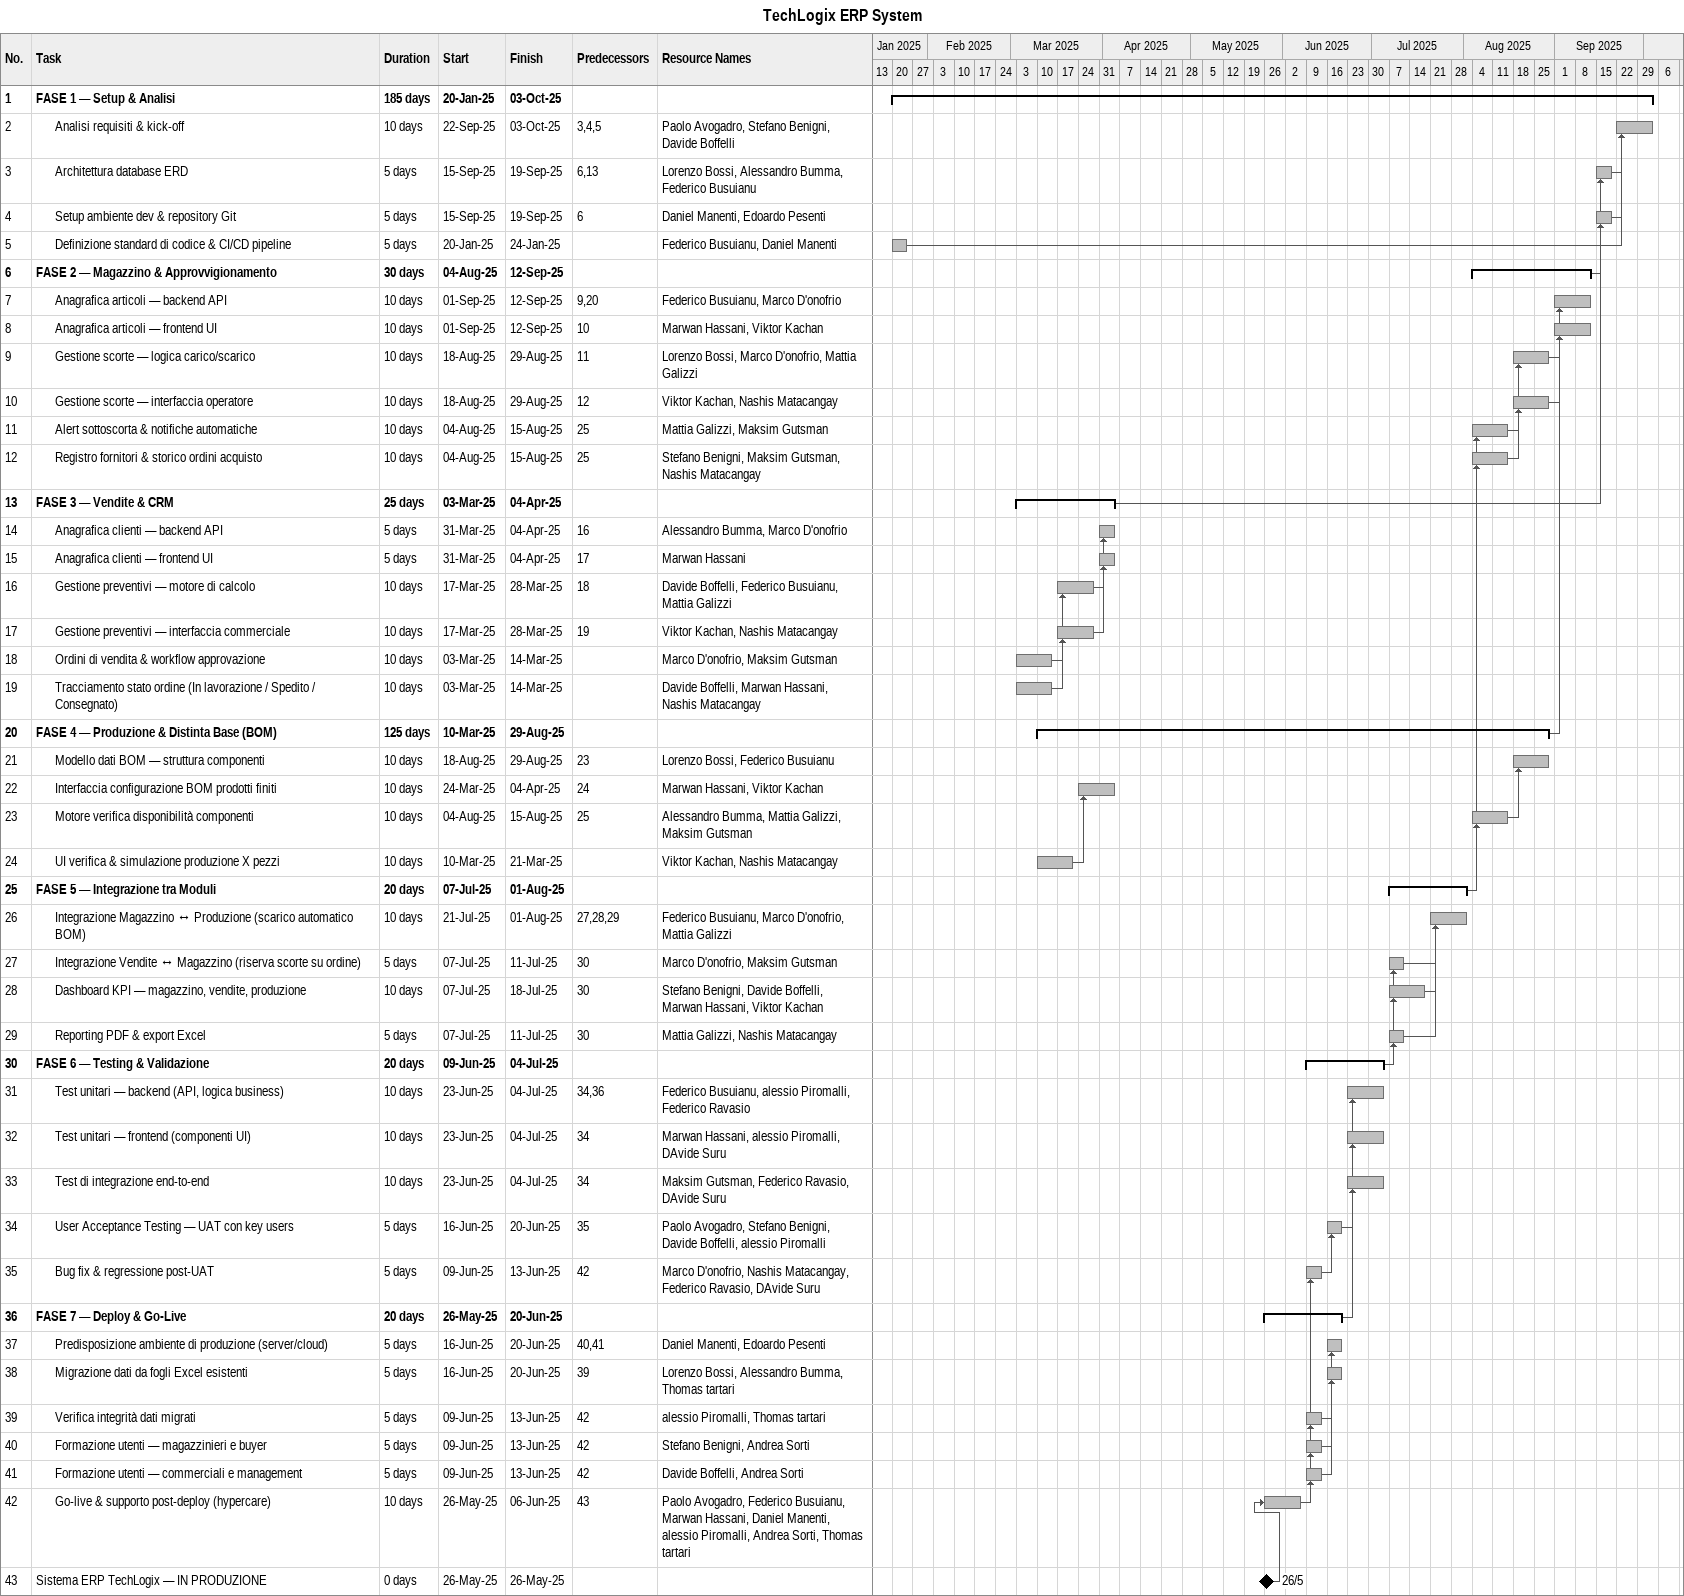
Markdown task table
TechLogix ERP System

| ID | Level | Task | Duration | Start | Finish | Predecessors | Resources |
|---|---|---|---|---|---|---|---|
| 1 | 1 | **FASE 1 — Setup & Analisi** | 185d | 2025-01-20 | 2025-10-03 |  |  |
| 2 | 2 | Analisi requisiti & kick-off | 10d | 2025-09-22 | 2025-10-03 | 3, 4, 5 | Paolo Avogadro, Stefano Benigni, Davide Boffelli |
| 3 | 2 | Architettura database ERD | 5d | 2025-09-15 | 2025-09-19 | 6, 13 | Lorenzo Bossi, Alessandro Bumma, Federico Busuianu |
| 4 | 2 | Setup ambiente dev & repository Git | 5d | 2025-09-15 | 2025-09-19 | 6 | Daniel Manenti, Edoardo Pesenti |
| 5 | 2 | Definizione standard di codice & CI/CD pipeline | 5d | 2025-01-20 | 2025-01-24 |  | Federico Busuianu, Daniel Manenti |
| 6 | 1 | **FASE 2 — Magazzino & Approvvigionamento** | 30d | 2025-08-04 | 2025-09-12 |  |  |
| 7 | 2 | Anagrafica articoli — backend API | 10d | 2025-09-01 | 2025-09-12 | 9, 20 | Federico Busuianu, Marco D'onofrio |
| 8 | 2 | Anagrafica articoli — frontend UI | 10d | 2025-09-01 | 2025-09-12 | 10 | Marwan Hassani, Viktor Kachan |
| 9 | 2 | Gestione scorte — logica carico/scarico | 10d | 2025-08-18 | 2025-08-29 | 11 | Lorenzo Bossi, Marco D'onofrio, Mattia Galizzi |
| 10 | 2 | Gestione scorte — interfaccia operatore | 10d | 2025-08-18 | 2025-08-29 | 12 | Viktor Kachan, Nashis Matacangay |
| 11 | 2 | Alert sottoscorta & notifiche automatiche | 10d | 2025-08-04 | 2025-08-15 | 25 | Mattia Galizzi, Maksim Gutsman |
| 12 | 2 | Registro fornitori & storico ordini acquisto | 10d | 2025-08-04 | 2025-08-15 | 25 | Stefano Benigni, Maksim Gutsman, Nashis Matacangay |
| 13 | 1 | **FASE 3 — Vendite & CRM** | 25d | 2025-03-03 | 2025-04-04 |  |  |
| 14 | 2 | Anagrafica clienti — backend API | 5d | 2025-03-31 | 2025-04-04 | 16 | Alessandro Bumma, Marco D'onofrio |
| 15 | 2 | Anagrafica clienti — frontend UI | 5d | 2025-03-31 | 2025-04-04 | 17 | Marwan Hassani |
| 16 | 2 | Gestione preventivi — motore di calcolo | 10d | 2025-03-17 | 2025-03-28 | 18 | Davide Boffelli, Federico Busuianu, Mattia Galizzi |
| 17 | 2 | Gestione preventivi — interfaccia commerciale | 10d | 2025-03-17 | 2025-03-28 | 19 | Viktor Kachan, Nashis Matacangay |
| 18 | 2 | Ordini di vendita & workflow approvazione | 10d | 2025-03-03 | 2025-03-14 |  | Marco D'onofrio, Maksim Gutsman |
| 19 | 2 | Tracciamento stato ordine (In lavorazione / Spedito / Consegnato) | 10d | 2025-03-03 | 2025-03-14 |  | Davide Boffelli, Marwan Hassani, Nashis Matacangay |
| 20 | 1 | **FASE 4 — Produzione & Distinta Base (BOM)** | 125d | 2025-03-10 | 2025-08-29 |  |  |
| 21 | 2 | Modello dati BOM — struttura componenti | 10d | 2025-08-18 | 2025-08-29 | 23 | Lorenzo Bossi, Federico Busuianu |
| 22 | 2 | Interfaccia configurazione BOM prodotti finiti | 10d | 2025-03-24 | 2025-04-04 | 24 | Marwan Hassani, Viktor Kachan |
| 23 | 2 | Motore verifica disponibilità componenti | 10d | 2025-08-04 | 2025-08-15 | 25 | Alessandro Bumma, Mattia Galizzi, Maksim Gutsman |
| 24 | 2 | UI verifica & simulazione produzione X pezzi | 10d | 2025-03-10 | 2025-03-21 |  | Viktor Kachan, Nashis Matacangay |
| 25 | 1 | **FASE 5 — Integrazione tra Moduli** | 20d | 2025-07-07 | 2025-08-01 |  |  |
| 26 | 2 | Integrazione Magazzino ↔ Produzione (scarico automatico BOM) | 10d | 2025-07-21 | 2025-08-01 | 27, 28, 29 | Federico Busuianu, Marco D'onofrio, Mattia Galizzi |
| 27 | 2 | Integrazione Vendite ↔ Magazzino (riserva scorte su ordine) | 5d | 2025-07-07 | 2025-07-11 | 30 | Marco D'onofrio, Maksim Gutsman |
| 28 | 2 | Dashboard KPI — magazzino, vendite, produzione | 10d | 2025-07-07 | 2025-07-18 | 30 | Stefano Benigni, Davide Boffelli, Marwan Hassani, Viktor Kachan |
| 29 | 2 | Reporting PDF & export Excel | 5d | 2025-07-07 | 2025-07-11 | 30 | Mattia Galizzi, Nashis Matacangay |
| 30 | 1 | **FASE 6 — Testing & Validazione** | 20d | 2025-06-09 | 2025-07-04 |  |  |
| 31 | 2 | Test unitari — backend (API, logica business) | 10d | 2025-06-23 | 2025-07-04 | 34, 36 | Federico Busuianu, alessio Piromalli, Federico Ravasio |
| 32 | 2 | Test unitari — frontend (componenti UI) | 10d | 2025-06-23 | 2025-07-04 | 34 | Marwan Hassani, alessio Piromalli, DAvide Suru |
| 33 | 2 | Test di integrazione end-to-end | 10d | 2025-06-23 | 2025-07-04 | 34 | Maksim Gutsman, Federico Ravasio, DAvide Suru |
| 34 | 2 | User Acceptance Testing — UAT con key users | 5d | 2025-06-16 | 2025-06-20 | 35 | Paolo Avogadro, Stefano Benigni, Davide Boffelli, alessio Piromalli |
| 35 | 2 | Bug fix & regressione post-UAT | 5d | 2025-06-09 | 2025-06-13 | 42 | Marco D'onofrio, Nashis Matacangay, Federico Ravasio, DAvide Suru |
| 36 | 1 | **FASE 7 — Deploy & Go-Live** | 20d | 2025-05-26 | 2025-06-20 |  |  |
| 37 | 2 | Predisposizione ambiente di produzione (server/cloud) | 5d | 2025-06-16 | 2025-06-20 | 40, 41 | Daniel Manenti, Edoardo Pesenti |
| 38 | 2 | Migrazione dati da fogli Excel esistenti | 5d | 2025-06-16 | 2025-06-20 | 39 | Lorenzo Bossi, Alessandro Bumma, Thomas tartari |
| 39 | 2 | Verifica integrità dati migrati | 5d | 2025-06-09 | 2025-06-13 | 42 | alessio Piromalli, Thomas tartari |
| 40 | 2 | Formazione utenti — magazzinieri e buyer | 5d | 2025-06-09 | 2025-06-13 | 42 | Stefano Benigni, Andrea Sorti |
| 41 | 2 | Formazione utenti — commerciali e management | 5d | 2025-06-09 | 2025-06-13 | 42 | Davide Boffelli, Andrea Sorti |
| 42 | 2 | Go-live & supporto post-deploy (hypercare) | 10d | 2025-05-26 | 2025-06-06 | 43 | Paolo Avogadro, Federico Busuianu, Marwan Hassani, Daniel Manenti, alessio Piromalli, Andrea Sorti, Thomas tartari |
| 43 | 1 | Sistema ERP TechLogix — IN PRODUZIONE | 0d | 2025-05-26 | 2025-05-26 |  |  |
